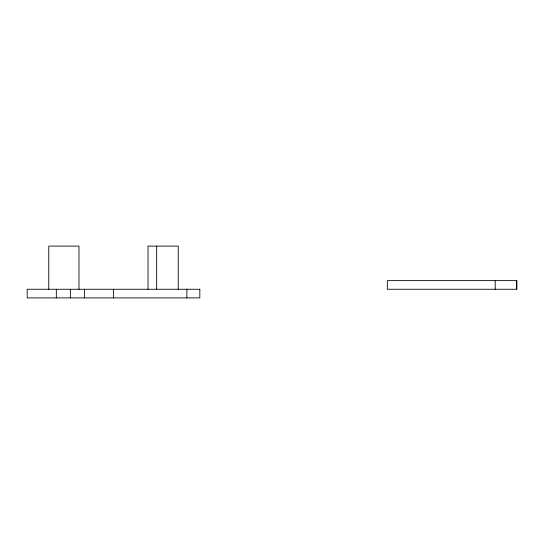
<?xml version="1.0" encoding="UTF-8"?>
<svg xmlns="http://www.w3.org/2000/svg" width="544" height="544" viewBox="0 0 544 544"><rect width="100%" height="100%" fill="white"/><g stroke="black" fill="none" stroke-linecap="round" stroke-linejoin="round"><path stroke-width="0.82" d="M516.671 280.629L516.671 289.258M495.224 280.629L495.224 289.258M186.871 289.258L186.871 297.894M178.242 289.258L178.242 246.106L148.029 246.106L148.029 289.258M156.665 246.106L156.665 289.258M113.506 289.258L113.506 297.894M84.381 289.258L84.381 297.894M78.982 289.258L78.982 246.106L48.776 246.106L48.776 289.258M70.353 289.258L70.353 297.894M56.331 289.258L56.331 297.894M516.8 280.629L387.335 280.629L387.335 289.258L516.8 289.258L516.8 280.629M199.818 289.258L27.2 289.258L27.2 297.894L199.818 297.894L199.818 289.258"/></g></svg>
